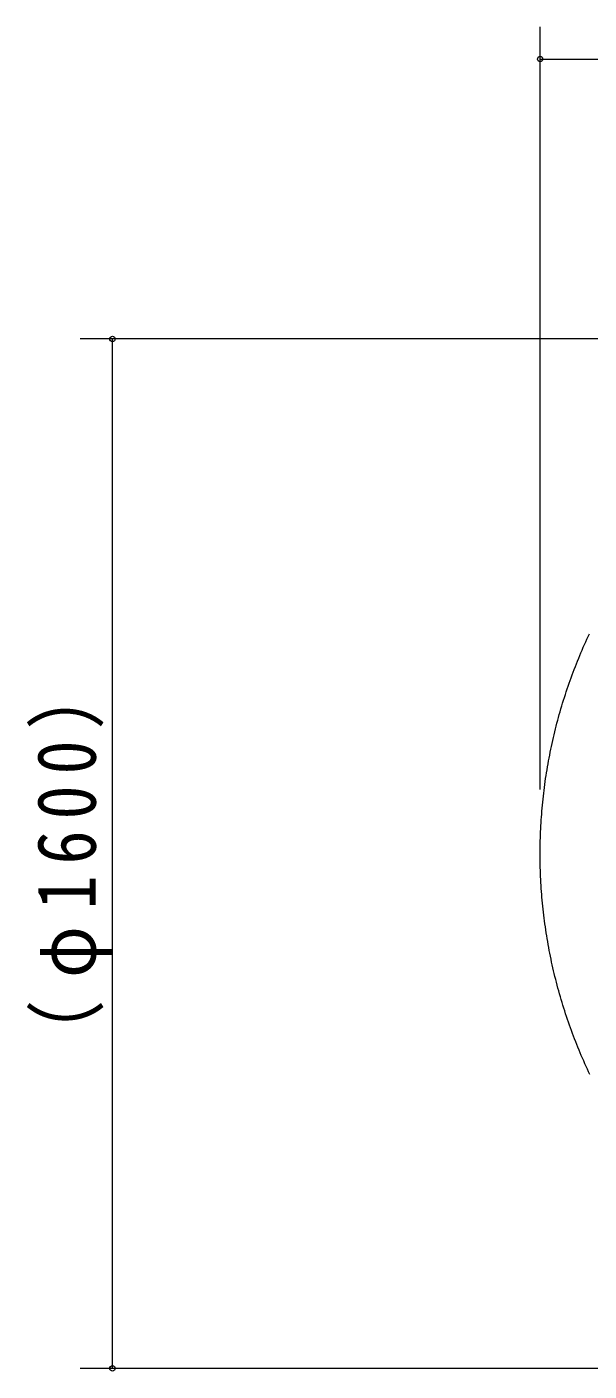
# Model space of a CAD drawing. Units: millimetres, scale not verified. Extents: x -19540 to 0, y -2040 to 13350.
# Drawn here: x -13159 to -12285, y 8564 to 10653 of the extents above; entities that cross this region are included whole.
import ezdxf

# ---------------------------------------------------------------- set-up
doc = ezdxf.new("R2010")
doc.units = ezdxf.units.MM
doc.layers.add('線', color=2, linetype='Continuous', lineweight=25)
doc.layers.add('補助', color=2, linetype='Continuous', lineweight=13)
doc.styles.add('ＭＳ ゴシック', font='')
doc.styles.get('ＭＳ ゴシック').set_extended_font_data('MS Gothic')

# ---------------------------------------------------------------- blocks, each defined once
blk = doc.blocks.new('dimension_origin')
at = {"color": 0, "linetype": 'Continuous', "lineweight": -2}
blk.add_circle((0, 0), 1.25, dxfattribs=at)

msp = doc.modelspace()

# ---------------------------------------------------------------- linework, layer by layer
at = {"layer": '線', "color": 7, "lineweight": 13}
msp.add_lwpolyline([(-12284.152, 9024.777), (-12286.123, 9028.962), (-12288.071, 9033.158), (-12289.994, 9037.366), (-12291.893, 9041.584), (-12293.768, 9045.813), (-12295.618, 9050.054), (-12297.443, 9054.304), (-12299.244, 9058.565), (-12301.021, 9062.837), (-12302.772, 9067.119), (-12304.499, 9071.41), (-12306.201, 9075.712), (-12307.878, 9080.024), (-12309.53, 9084.345), (-12311.157, 9088.675), (-12312.759, 9093.015), (-12314.336, 9097.364), (-12315.888, 9101.723), (-12317.414, 9106.09), (-12318.915, 9110.465), (-12320.391, 9114.85), (-12321.841, 9119.243), (-12323.266, 9123.644), (-12324.666, 9128.053), (-12326.04, 9132.471), (-12327.388, 9136.896), (-12328.711, 9141.329), (-12330.008, 9145.769), (-12331.28, 9150.217), (-12332.526, 9154.673), (-12333.746, 9159.135), (-12334.94, 9163.604), (-12336.108, 9168.081), (-12337.25, 9172.563), (-12338.367, 9177.053), (-12339.457, 9181.549), (-12340.522, 9186.051), (-12341.56, 9190.559), (-12342.573, 9195.073), (-12343.559, 9199.592), (-12344.519, 9204.118), (-12345.453, 9208.649), (-12346.361, 9213.185), (-12347.242, 9217.726), (-12348.097, 9222.273), (-12348.925, 9226.824), (-12349.727, 9231.38), (-12350.503, 9235.941), (-12351.252, 9240.506), (-12351.975, 9245.075), (-12352.671, 9249.649), (-12353.341, 9254.226), (-12353.984, 9258.808), (-12354.601, 9263.392), (-12355.191, 9267.981), (-12355.755, 9272.572), (-12356.293, 9277.167), (-12356.804, 9281.765), (-12357.288, 9286.366), (-12357.746, 9290.969), (-12358.178, 9295.575), (-12358.583, 9300.183), (-12358.961, 9304.794), (-12359.313, 9309.407), (-12359.638, 9314.021), (-12359.937, 9318.638), (-12360.208, 9323.256), (-12360.453, 9327.876), (-12360.671, 9332.497), (-12360.861, 9337.119), (-12361.025, 9341.742), (-12361.161, 9346.366), (-12361.27, 9350.991), (-12361.352, 9355.617), (-12361.407, 9360.243), (-12361.435, 9364.869), (-12361.436, 9369.495), (-12361.411, 9374.121), (-12361.359, 9378.747), (-12361.28, 9383.372), (-12361.176, 9387.997), (-12361.045, 9392.621), (-12360.887, 9397.245), (-12360.703, 9401.867), (-12360.493, 9406.489), (-12360.256, 9411.109), (-12359.993, 9415.727), (-12359.703, 9420.344), (-12359.387, 9424.96), (-12359.044, 9429.573), (-12358.674, 9434.184), (-12358.278, 9438.794), (-12357.854, 9443.4), (-12357.404, 9448.005), (-12356.927, 9452.606), (-12356.424, 9457.205), (-12355.894, 9461.8), (-12355.338, 9466.393), (-12354.755, 9470.982), (-12354.146, 9475.568), (-12353.51, 9480.15), (-12352.848, 9484.729), (-12352.159, 9489.303), (-12351.444, 9493.874), (-12350.702, 9498.44), (-12349.934, 9503.002), (-12349.139, 9507.559), (-12348.318, 9512.112), (-12347.47, 9516.66), (-12346.596, 9521.203), (-12345.697, 9525.741), (-12344.771, 9530.273), (-12343.82, 9534.801), (-12342.843, 9539.322), (-12341.841, 9543.839), (-12340.812, 9548.349), (-12339.759, 9552.854), (-12338.679, 9557.352), (-12337.574, 9561.844), (-12336.443, 9566.33), (-12335.286, 9570.809), (-12334.102, 9575.281), (-12332.893, 9579.747), (-12331.658, 9584.205), (-12330.396, 9588.655), (-12329.108, 9593.099), (-12327.794, 9597.534), (-12326.454, 9601.962), (-12325.087, 9606.382), (-12323.695, 9610.794), (-12322.278, 9615.197), (-12320.835, 9619.592), (-12319.366, 9623.979), (-12317.873, 9628.358), (-12316.354, 9632.727), (-12314.81, 9637.088), (-12313.241, 9641.44), (-12311.646, 9645.783), (-12310.027, 9650.116), (-12308.383, 9654.44), (-12306.713, 9658.755), (-12305.019, 9663.06), (-12303.3, 9667.354), (-12301.556, 9671.639), (-12299.787, 9675.914), (-12297.993, 9680.178), (-12296.175, 9684.432), (-12294.332, 9688.675), (-12292.465, 9692.908), (-12290.574, 9697.13), (-12288.658, 9701.34), (-12286.718, 9705.54), (-12284.753, 9709.728)], dxfattribs=at)
at = {"layer": '補助'}
for p, q in [((-12361.42, 9467.888), (-12361.42, 10652.866)), ((-12361.42, 10602.866), (-9390.607, 10602.866)), ((-11661.413, 10167.894), (-13075.88, 10167.894)), ((-13025.88, 8568.04), (-13025.88, 10167.894)), ((-12148.266, 8568.04), (-13075.88, 8568.04))]:
    msp.add_line(p, q, dxfattribs=at)

# ---------------------------------------------------------------- block references
at = {"layer": '補助', "xscale": 3.33, "yscale": 3.33}
msp.add_blockref('dimension_origin', (-12361.42, 10602.866), dxfattribs=at)
for p, rotation in [((-13025.88, 10167.894), 270), ((-13025.88, 8568.04), 90)]:
    msp.add_blockref('dimension_origin', p, dxfattribs=dict(at, rotation=rotation))

# ---------------------------------------------------------------- texts
at = {"layer": '補助', "insert": (-13026.88, 9367.967), "char_height": 91.64, "attachment_point": 8, "rotation": 90, "style": 'ＭＳ ゴシック'}
msp.add_mtext('\\T1.32;\\W0.85;（φ1600）', dxfattribs=at)

doc.saveas('drawing.dxf')
